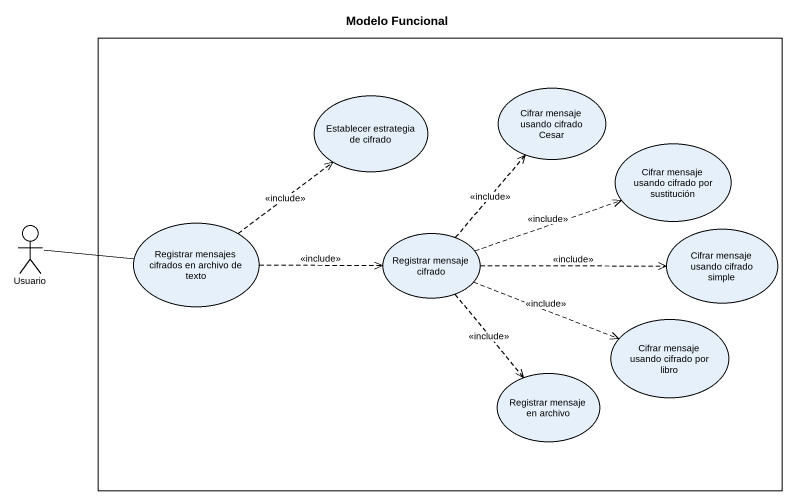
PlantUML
@startuml
title Modelo Funcional
rectangle " " as rectangle1 {
  usecase "Establecer estrategia de cifrado" as Establecer_estrategia_de
  usecase "Cifrar mensaje usando cifrado Cesar" as Cifrar_mensaje_usando
  usecase "Cifrar mensaje usando cifrado por sustitución" as Cifrar_mensaje_usando_2
  usecase "Registrar mensajes cifrados en archivo de texto" as Registrar_mensajes_cifrados
  usecase "Registrar mensaje cifrado" as Registrar_mensaje_cifrado
  usecase "Cifrar mensaje usando cifrado simple" as Cifrar_mensaje_usando_3
  usecase "Cifrar mensaje usando cifrado por libro" as Cifrar_mensaje_usando_4
  usecase "Registrar mensaje en archivo" as Registrar_mensaje_en_archivo
}
actor Usuario
Usuario -right- Registrar_mensajes_cifrados
Registrar_mensajes_cifrados .up.> Establecer_estrategia_de : <<include>>
Registrar_mensajes_cifrados .right.> Registrar_mensaje_cifrado : <<include>>
Registrar_mensaje_cifrado .up.> Cifrar_mensaje_usando : <<include>>
Registrar_mensaje_cifrado .right.> Cifrar_mensaje_usando_2 : <<include>>
Registrar_mensaje_cifrado .right.> Cifrar_mensaje_usando_3 : <<include>>
Registrar_mensaje_cifrado .right.> Cifrar_mensaje_usando_4 : <<include>>
Registrar_mensaje_cifrado ..> Registrar_mensaje_en_archivo : <<include>>
@enduml
